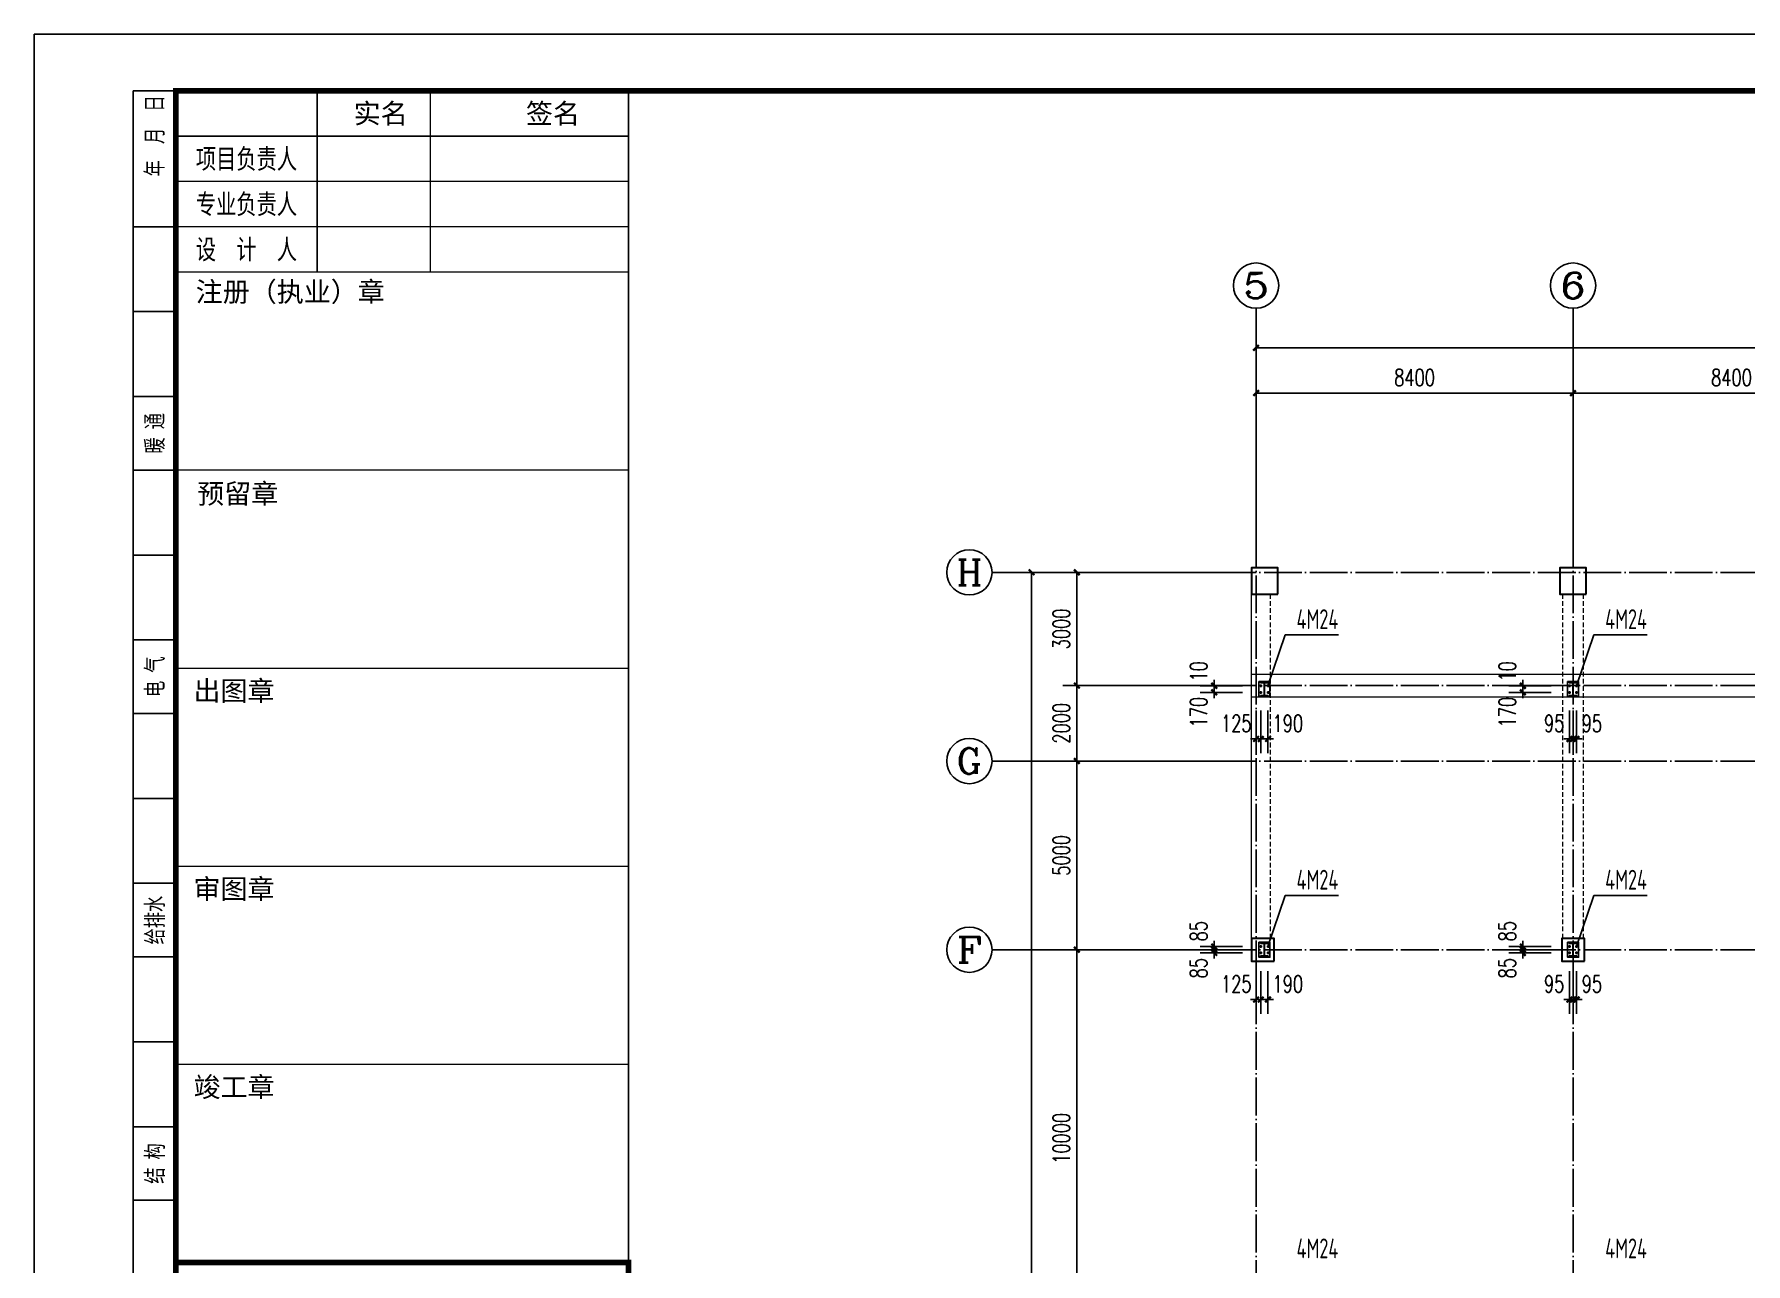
# Model space of a CAD drawing. Extents: x 712773 to 1022356, y -298958 to 209542.
# Drawn here: x 896206 to 941569, y -1239 to 31342 of the extents above; entities that cross this region are included whole.
import ezdxf
from ezdxf.enums import TextEntityAlignment as Align

# ---------------------------------------------------------------- set-up
doc = ezdxf.new("R2010")
doc.units = 0
doc.header["$LTSCALE"] = 500
doc.header["$MEASUREMENT"] = 0
doc.linetypes.add('DOTE', pattern=[2.42, 2, -0.2, 0.02, -0.2])
doc.linetypes.add('HIDDEN', pattern=[0.375, 0.25, -0.125])
doc.layers.get('0').update_dxf_attribs({"linetype": 'CONTINUOUS'})
doc.layers.get('DEFPOINTS').update_dxf_attribs({"linetype": 'CONTINUOUS'})
for name, color, linetype, lineweight in [('0S-柱-线', 50, 'CONTINUOUS', 30), ('0S-梁-不可见', 4, 'HIDDEN', 18), ('0S-梁-线', 5, 'CONTINUOUS', 18), ('10', 7, 'CONTINUOUS', 18)]:
    doc.layers.add(name, color=color, linetype=linetype, lineweight=lineweight)
for name, color, linetype in [('AXIS', 3, 'CONTINUOUS'), ('AXIS_TEXT', 7, 'CONTINUOUS'), ('DIM_LEAD', 3, 'CONTINUOUS'), ('DOTE', 1, 'DOTE'), ('PUB_DIM', 3, 'CONTINUOUS'), ('PUB_TEXT', 7, 'CONTINUOUS'), ('T-TK', 157, 'CONTINUOUS'), ('图层1', 165, 'CONTINUOUS'), ('照明平面标注层', 111, 'CONTINUOUS'), ('钢架', 7, 'CONTINUOUS')]:
    doc.layers.add(name, color=color, linetype=linetype)
doc.styles.add('_TCH_AXIS', font='COMPLEX', dxfattribs={"bigfont": 'GBCBIG'})
doc.styles.add('_TCH_DIM_T3', font='SIMPLEX', dxfattribs={"width": 0.705882, "bigfont": 'GBCBIG'})
doc.styles.add('COMPLEX', font='COMPLEX')
doc.styles.add('TK2-TY', font='', dxfattribs={"width": 0.8})
doc.styles.add('TSSD_Rein', font='tssdeng.shx', dxfattribs={"width": 0.7, "bigfont": 'hztxt.shx'})
doc.styles.add('图框JND-宋体', font='')
doc.styles.get('TK2-TY').set_extended_font_data('NSimSun')
doc.styles.get('图框JND-宋体').set_extended_font_data('SimSun')
doc.dimstyles.new('_TCH_ARCH&&150', dxfattribs={"dimtxt": 446.25, "dimasz": 150, "dimexe": 375, "dimexo": 450, "dimgap": 189.375, "dimtad": 1, "dimdec": 0, "dimzin": 0, "dimdsep": 46, "dimtxsty": '_TCH_DIM_T3', "dimblk": 'ARCHTICK', "dimcen": 0.09, "dimclrt": 7, "dimazin": 2, "dimtfac": 1, "dimtdec": 0, "dimtix": 1, "dimtmove": 2, "dimatfit": 3, "dimfxl": 0, "dimtolj": 1, "dimtzin": 0, "dimarcsym": 0})

# ---------------------------------------------------------------- blocks, each defined once
blk = doc.blocks.new('A1E图框')
at = {"layer": 'T-TK'}
for p, q in [((34800, -84100), (34800, -24700)), ((34800, -24700), (118900, -24700)), ((36550, -49600), (36550, -25700)), ((36550, -25700), (37300, -25700)), ((36550, -28100), (37300, -28100)), ((36550, -29600), (37300, -29600)), ((36550, -31100), (37300, -31100)), ((36550, -32400), (37300, -32400)), ((36550, -33900), (37300, -33900)), ((36550, -35400), (37300, -35400)), ((36550, -36700), (37300, -36700)), ((36550, -36700), (37300, -36700)), ((36550, -38200), (37300, -38200)), ((36550, -39700), (37300, -39700)), ((36550, -41000), (37300, -41000)), ((36550, -41000), (37300, -41000)), ((36550, -42500), (37300, -42500)), ((36550, -44000), (37300, -44000)), ((36550, -45300), (37300, -45300))]:
    blk.add_line(p, q, dxfattribs=at)
at = {"layer": 'T-TK', "const_width": 100}
for points in [[(37300, -83100), (117900, -83100), (117900, -25700), (37300, -25700)], [(45300, -83100), (37300, -83100), (37300, -46400), (45300, -46400)]]:
    blk.add_lwpolyline(points, close=True, dxfattribs=at)
at = {"layer": '图层1', "linetype": 'Continuous'}
for p in [(43800, -25700), (37300, -46400)]:
    blk.add_line(p, (37300, -25700), dxfattribs=at)
at = {"layer": '图层1', "linetype": 'Continuous', "const_width": 25}
for points in [[(39800, -25700), (39800, -28900)], [(41800, -25700), (41800, -28900)], [(45300, -25700), (45300, -46400)], [(45300, -26500), (37300, -26500)], [(45300, -27300), (37300, -27300)], [(45300, -28100), (37300, -28100)], [(45300, -28900), (37300, -28900)], [(45300, -32400), (37300, -32400)], [(45300, -35900), (37300, -35900)], [(45300, -39400), (37300, -39400)], [(45300, -42900), (37300, -42900)], [(43800, -46400), (37300, -46400)]]:
    blk.add_lwpolyline(points, dxfattribs=at)
at = {"layer": 'T-TK', "style": 'TK2-TY', "width": 0.7}
blk.add_text('年  月  日', height=300, rotation=90, dxfattribs=at).set_placement((37073, -27212))
for s, p in [('暖 通', (36926, -31750)), ('电 气', (36927, -36050)), ('给排水', (36929, -40350)), ('结 构', (36929, -44650))]:
    blk.add_text(s, height=300, rotation=90, dxfattribs=at).set_placement(p, align=Align.MIDDLE_CENTER)
at = {"layer": '图层1', "style": '图框JND-宋体'}
for s, p in [('实名', (40921, -26100)), ('签名', (43965, -26100))]:
    blk.add_text(s, height=350, dxfattribs=at).set_placement(p, align=Align.MIDDLE_CENTER)
at = {"layer": '图层1', "style": '图框JND-宋体', "width": 0.75}
for s, p in [('项目负责人', (38550, -26900)), ('专业负责人', (38550, -27700)), ('设  计  人', (38550, -28500))]:
    blk.add_text(s, height=350, dxfattribs=at).set_placement(p, align=Align.MIDDLE_CENTER)
at = {"layer": '图层1', "style": '图框JND-宋体'}
for s, p in [('注册（执业）章', (37653, -29074)), ('预留章', (37679, -32643)), ('出图章', (37614, -36124)), ('审图章', (37614, -39624)), ('竣工章', (37614, -43124))]:
    blk.add_text(s, height=350, dxfattribs=at).set_placement(p, align=Align.TOP_LEFT)
blk = doc.blocks.new('segagvsegrgbes')
for p, q in [((930039, 1009), (930109, 1009)), ((930074, 1044), (930074, 974)), ((930229, 1009), (930299, 1009)), ((930264, 1044), (930264, 974)), ((930039, 839), (930109, 839)), ((930074, 874), (930074, 804)), ((930229, 839), (930299, 839)), ((930264, 874), (930264, 804))]:
    blk.add_line(p, q)
at = {"layer": '10', "color": 1}
for centre in [(930074, 1009), (930264, 1009), (930074, 839), (930264, 839)]:
    blk.add_circle(centre, 13, dxfattribs=at)
blk = doc.blocks.new('sergsbgegberbsegb')
at = {"layer": '0S-梁-不可见'}
for p, q in [((985745, -262753), (985745, -253633)), ((993490, -262753), (993490, -253633)), ((994040, -262753), (994040, -253633)), ((1001890, -262753), (1001890, -253633)), ((1002440, -262753), (1002440, -253633)), ((1010290, -262753), (1010290, -253633)), ((1010840, -262753), (1010840, -253633)), ((1018690, -262753), (1018690, -253633)), ((1019240, -262753), (1019240, -253633)), ((1026785, -262753), (1026785, -253633))]:
    blk.add_line(p, q, dxfattribs=at)
at = {"layer": '0S-梁-线'}
for p, q in [((985245, -262753), (985245, -253633)), ((1027285, -262753), (1027285, -253633)), ((985245, -255753), (1027285, -255753)), ((985245, -256353), (1027285, -256353))]:
    blk.add_line(p, q, dxfattribs=at)
blk = doc.blocks.new('_ArchTick')
at = {"color": 0, "linetype": 'ByBlock', "const_width": 0.4}
blk.add_lwpolyline([(-0.5, -0.5), (0.5, 0.5)], dxfattribs=at)
blk = doc.blocks.new('*D517')
at = {"layer": 'AXIS', "color": 0, "lineweight": -2, "transparency": 16777216}
for p, q in [((927141, 17083), (922266, 17083)), ((922641, -21717), (922641, 17083)), ((927141, -21717), (922266, -21717))]:
    blk.add_line(p, q, dxfattribs=at)
at = {"layer": 'DEFPOINTS', "color": 0, "transparency": 16777216}
for p in [(922641, 17083), (927591, 17083), (927591, -21717)]:
    blk.add_point(p, dxfattribs=at)
at = {"layer": 'AXIS', "color": 0, "lineweight": -2, "transparency": 16777216, "xscale": 150, "yscale": 150, "zscale": 150}
for p, rotation in [((922641, 17083), 90), ((922641, -21717), 270)]:
    blk.add_blockref('_ArchTick', p, dxfattribs=dict(at, rotation=rotation))
at = {"layer": 'AXIS', "color": 7, "transparency": 16777216, "insert": (922229, -2317), "char_height": 446.2, "attachment_point": 5, "rotation": 90, "style": '_TCH_DIM_T3'}
blk.add_mtext('\\A1;38800', dxfattribs=at)
blk = doc.blocks.new('*D521')
at = {"layer": 'AXIS', "color": 0, "lineweight": -2, "transparency": 16777216}
for p, q in [((927141, 7083), (923466, 7083)), ((923841, -2917), (923841, 7083)), ((927141, -2917), (923466, -2917))]:
    blk.add_line(p, q, dxfattribs=at)
at = {"layer": 'DEFPOINTS', "color": 0, "transparency": 16777216}
for p in [(923841, 7083), (927591, 7083), (927591, -2917)]:
    blk.add_point(p, dxfattribs=at)
at = {"layer": 'AXIS', "color": 0, "lineweight": -2, "transparency": 16777216, "xscale": 150, "yscale": 150, "zscale": 150}
for p, rotation in [((923841, 7083), 90), ((923841, -2917), 270)]:
    blk.add_blockref('_ArchTick', p, dxfattribs=dict(at, rotation=rotation))
at = {"layer": 'AXIS', "color": 7, "transparency": 16777216, "insert": (923429, 2083), "char_height": 446.2, "attachment_point": 5, "rotation": 90, "style": '_TCH_DIM_T3'}
blk.add_mtext('\\A1;10000', dxfattribs=at)
blk = doc.blocks.new('*D522')
at = {"layer": 'AXIS', "color": 0, "lineweight": -2, "transparency": 16777216}
for p, q in [((927141, 12083), (923466, 12083)), ((923841, 7083), (923841, 12083)), ((927141, 7083), (923466, 7083))]:
    blk.add_line(p, q, dxfattribs=at)
at = {"layer": 'DEFPOINTS', "color": 0, "transparency": 16777216}
for p in [(923841, 12083), (927591, 12083), (927591, 7083)]:
    blk.add_point(p, dxfattribs=at)
at = {"layer": 'AXIS', "color": 0, "lineweight": -2, "transparency": 16777216, "xscale": 150, "yscale": 150, "zscale": 150}
for p, rotation in [((923841, 12083), 90), ((923841, 7083), 270)]:
    blk.add_blockref('_ArchTick', p, dxfattribs=dict(at, rotation=rotation))
at = {"layer": 'AXIS', "color": 7, "transparency": 16777216, "insert": (923429, 9583), "char_height": 446.2, "attachment_point": 5, "rotation": 90, "style": '_TCH_DIM_T3'}
blk.add_mtext('\\A1;5000', dxfattribs=at)
blk = doc.blocks.new('*D523')
at = {"layer": 'AXIS', "color": 0, "lineweight": -2, "transparency": 16777216}
for p, q in [((927141, 14083), (923466, 14083)), ((923841, 12083), (923841, 14083)), ((927141, 12083), (923466, 12083))]:
    blk.add_line(p, q, dxfattribs=at)
at = {"layer": 'DEFPOINTS', "color": 0, "transparency": 16777216}
for p in [(923841, 14083), (927591, 14083), (927591, 12083)]:
    blk.add_point(p, dxfattribs=at)
at = {"layer": 'AXIS', "color": 0, "lineweight": -2, "transparency": 16777216, "xscale": 150, "yscale": 150, "zscale": 150}
for p, rotation in [((923841, 14083), 90), ((923841, 12083), 270)]:
    blk.add_blockref('_ArchTick', p, dxfattribs=dict(at, rotation=rotation))
at = {"layer": 'AXIS', "color": 7, "transparency": 16777216, "insert": (923429, 13083), "char_height": 446.2, "attachment_point": 5, "rotation": 90, "style": '_TCH_DIM_T3'}
blk.add_mtext('\\A1;2000', dxfattribs=at)
blk = doc.blocks.new('*D524')
at = {"layer": 'AXIS', "color": 0, "lineweight": -2, "transparency": 16777216}
for p, q in [((927141, 17083), (923466, 17083)), ((923841, 14083), (923841, 17083)), ((927141, 14083), (923466, 14083))]:
    blk.add_line(p, q, dxfattribs=at)
at = {"layer": 'DEFPOINTS', "color": 0, "transparency": 16777216}
for p in [(923841, 17083), (927591, 17083), (927591, 14083)]:
    blk.add_point(p, dxfattribs=at)
at = {"layer": 'AXIS', "color": 0, "lineweight": -2, "transparency": 16777216, "xscale": 150, "yscale": 150, "zscale": 150}
for p, rotation in [((923841, 17083), 90), ((923841, 14083), 270)]:
    blk.add_blockref('_ArchTick', p, dxfattribs=dict(at, rotation=rotation))
at = {"layer": 'AXIS', "color": 7, "transparency": 16777216, "insert": (923429, 15583), "char_height": 446.2, "attachment_point": 5, "rotation": 90, "style": '_TCH_DIM_T3'}
blk.add_mtext('\\A1;3000', dxfattribs=at)
blk = doc.blocks.new('*D543')
at = {"layer": 'AXIS', "color": 0, "lineweight": -2, "transparency": 16777216}
for p, q in [((928591, 18533), (928591, 23408)), ((1004191, 18533), (1004191, 23408)), ((928591, 23033), (1004191, 23033))]:
    blk.add_line(p, q, dxfattribs=at)
at = {"layer": 'DEFPOINTS', "color": 0, "transparency": 16777216}
for p in [(1004191, 23033), (928591, 18083), (1004191, 18083)]:
    blk.add_point(p, dxfattribs=at)
at = {"layer": 'AXIS', "color": 0, "lineweight": -2, "transparency": 16777216, "xscale": 150, "yscale": 150, "zscale": 150, "rotation": 180}
blk.add_blockref('_ArchTick', (928591, 23033), dxfattribs=at)
at = {"layer": 'AXIS', "color": 0, "lineweight": -2, "transparency": 16777216, "xscale": 150, "yscale": 150, "zscale": 150}
blk.add_blockref('_ArchTick', (1004191, 23033), dxfattribs=at)
at = {"layer": 'AXIS', "color": 7, "transparency": 16777216, "insert": (966391, 23445), "char_height": 446.2, "attachment_point": 5, "style": '_TCH_DIM_T3'}
blk.add_mtext('\\A1;75600', dxfattribs=at)
blk = doc.blocks.new('*D544')
at = {"layer": 'AXIS', "color": 0, "lineweight": -2, "transparency": 16777216}
for p, q in [((928591, 18533), (928591, 22208)), ((928591, 21833), (936991, 21833)), ((936991, 18533), (936991, 22208))]:
    blk.add_line(p, q, dxfattribs=at)
at = {"layer": 'DEFPOINTS', "color": 0, "transparency": 16777216}
for p in [(936991, 21833), (928591, 18083), (936991, 18083)]:
    blk.add_point(p, dxfattribs=at)
at = {"layer": 'AXIS', "color": 0, "lineweight": -2, "transparency": 16777216, "xscale": 150, "yscale": 150, "zscale": 150, "rotation": 180}
blk.add_blockref('_ArchTick', (928591, 21833), dxfattribs=at)
at = {"layer": 'AXIS', "color": 0, "lineweight": -2, "transparency": 16777216, "xscale": 150, "yscale": 150, "zscale": 150}
blk.add_blockref('_ArchTick', (936991, 21833), dxfattribs=at)
at = {"layer": 'AXIS', "color": 7, "transparency": 16777216, "insert": (932791, 22245), "char_height": 446.2, "attachment_point": 5, "style": '_TCH_DIM_T3'}
blk.add_mtext('\\A1;8400', dxfattribs=at)
blk = doc.blocks.new('*D545')
at = {"layer": 'AXIS', "color": 0, "lineweight": -2, "transparency": 16777216}
for p, q in [((936991, 18533), (936991, 22208)), ((936991, 21833), (945391, 21833)), ((945391, 18533), (945391, 22208))]:
    blk.add_line(p, q, dxfattribs=at)
at = {"layer": 'DEFPOINTS', "color": 0, "transparency": 16777216}
for p in [(945391, 21833), (936991, 18083), (945391, 18083)]:
    blk.add_point(p, dxfattribs=at)
at = {"layer": 'AXIS', "color": 0, "lineweight": -2, "transparency": 16777216, "xscale": 150, "yscale": 150, "zscale": 150, "rotation": 180}
blk.add_blockref('_ArchTick', (936991, 21833), dxfattribs=at)
at = {"layer": 'AXIS', "color": 0, "lineweight": -2, "transparency": 16777216, "xscale": 150, "yscale": 150, "zscale": 150}
blk.add_blockref('_ArchTick', (945391, 21833), dxfattribs=at)
at = {"layer": 'AXIS', "color": 7, "transparency": 16777216, "insert": (941191, 22245), "char_height": 446.2, "attachment_point": 5, "style": '_TCH_DIM_T3'}
blk.add_mtext('\\A1;8400', dxfattribs=at)
blk = doc.blocks.new('*D715')
at = {"layer": 'DEFPOINTS', "color": 0, "transparency": 16777216}
for p in [(928591, 13868), (928716, 13868), (928716, 12668)]:
    blk.add_point(p, dxfattribs=at)
at = {"layer": 'PUB_DIM', "color": 0, "lineweight": -2, "transparency": 16777216}
for p, q in [((928591, 13418), (928591, 12293)), ((928716, 13418), (928716, 12293)), ((928591, 12668), (928441, 12668)), ((928591, 12668), (928716, 12668)), ((928716, 12668), (928866, 12668))]:
    blk.add_line(p, q, dxfattribs=at)
at = {"layer": 'PUB_DIM', "color": 0, "lineweight": -2, "transparency": 16777216, "xscale": 150, "yscale": 150, "zscale": 150}
blk.add_blockref('_ArchTick', (928591, 12668), dxfattribs=at)
at = {"layer": 'PUB_DIM', "color": 0, "lineweight": -2, "transparency": 16777216, "xscale": 150, "yscale": 150, "zscale": 150, "rotation": 180}
blk.add_blockref('_ArchTick', (928716, 12668), dxfattribs=at)
at = {"layer": 'PUB_DIM', "color": 7, "transparency": 16777216, "insert": (928066, 13080), "char_height": 446.2, "attachment_point": 5, "style": '_TCH_DIM_T3'}
blk.add_mtext('\\A1;125', dxfattribs=at)
blk = doc.blocks.new('*D716')
at = {"layer": 'DEFPOINTS', "color": 0, "transparency": 16777216}
for p in [(928716, 13868), (928906, 13868), (928906, 12668)]:
    blk.add_point(p, dxfattribs=at)
at = {"layer": 'PUB_DIM', "color": 0, "lineweight": -2, "transparency": 16777216}
for p, q in [((928716, 13418), (928716, 12293)), ((928906, 13418), (928906, 12293)), ((928716, 12668), (928566, 12668)), ((928716, 12668), (928906, 12668)), ((928906, 12668), (929056, 12668))]:
    blk.add_line(p, q, dxfattribs=at)
at = {"layer": 'PUB_DIM', "color": 0, "lineweight": -2, "transparency": 16777216, "xscale": 150, "yscale": 150, "zscale": 150}
blk.add_blockref('_ArchTick', (928716, 12668), dxfattribs=at)
at = {"layer": 'PUB_DIM', "color": 0, "lineweight": -2, "transparency": 16777216, "xscale": 150, "yscale": 150, "zscale": 150, "rotation": 180}
blk.add_blockref('_ArchTick', (928906, 12668), dxfattribs=at)
at = {"layer": 'PUB_DIM', "color": 7, "transparency": 16777216, "insert": (929431, 13080), "char_height": 446.2, "attachment_point": 5, "style": '_TCH_DIM_T3'}
blk.add_mtext('\\A1;190', dxfattribs=at)
blk = doc.blocks.new('*D717')
at = {"layer": 'DEFPOINTS', "color": 0, "transparency": 16777216}
for p in [(936896, 13868), (936991, 13868), (936991, 12668)]:
    blk.add_point(p, dxfattribs=at)
at = {"layer": 'PUB_DIM', "color": 0, "lineweight": -2, "transparency": 16777216}
for p, q in [((936896, 13418), (936896, 12293)), ((936991, 13418), (936991, 12293)), ((936896, 12668), (936746, 12668)), ((936896, 12668), (936991, 12668)), ((936991, 12668), (937141, 12668))]:
    blk.add_line(p, q, dxfattribs=at)
at = {"layer": 'PUB_DIM', "color": 0, "lineweight": -2, "transparency": 16777216, "xscale": 150, "yscale": 150, "zscale": 150}
blk.add_blockref('_ArchTick', (936896, 12668), dxfattribs=at)
at = {"layer": 'PUB_DIM', "color": 0, "lineweight": -2, "transparency": 16777216, "xscale": 150, "yscale": 150, "zscale": 150, "rotation": 180}
blk.add_blockref('_ArchTick', (936991, 12668), dxfattribs=at)
at = {"layer": 'PUB_DIM', "color": 7, "transparency": 16777216, "insert": (936491, 13080), "char_height": 446.2, "attachment_point": 5, "style": '_TCH_DIM_T3'}
blk.add_mtext('\\A1;95', dxfattribs=at)
blk = doc.blocks.new('*D718')
at = {"layer": 'DEFPOINTS', "color": 0, "transparency": 16777216}
for p in [(936991, 13868), (937086, 13868), (937086, 12668)]:
    blk.add_point(p, dxfattribs=at)
at = {"layer": 'PUB_DIM', "color": 0, "lineweight": -2, "transparency": 16777216}
for p, q in [((936991, 13418), (936991, 12293)), ((937086, 13418), (937086, 12293)), ((936991, 12668), (936841, 12668)), ((936991, 12668), (937086, 12668)), ((937086, 12668), (937236, 12668))]:
    blk.add_line(p, q, dxfattribs=at)
at = {"layer": 'PUB_DIM', "color": 0, "lineweight": -2, "transparency": 16777216, "xscale": 150, "yscale": 150, "zscale": 150}
blk.add_blockref('_ArchTick', (936991, 12668), dxfattribs=at)
at = {"layer": 'PUB_DIM', "color": 0, "lineweight": -2, "transparency": 16777216, "xscale": 150, "yscale": 150, "zscale": 150, "rotation": 180}
blk.add_blockref('_ArchTick', (937086, 12668), dxfattribs=at)
at = {"layer": 'PUB_DIM', "color": 7, "transparency": 16777216, "insert": (937491, 13080), "char_height": 446.2, "attachment_point": 5, "style": '_TCH_DIM_T3'}
blk.add_mtext('\\A1;95', dxfattribs=at)
blk = doc.blocks.new('*D727')
at = {"layer": 'DEFPOINTS', "color": 0, "transparency": 16777216}
for p in [(928591, 6963), (928716, 6963), (928716, 5763)]:
    blk.add_point(p, dxfattribs=at)
at = {"layer": 'PUB_DIM', "color": 0, "lineweight": -2, "transparency": 16777216}
for p, q in [((928591, 6513), (928591, 5388)), ((928716, 6513), (928716, 5388)), ((928591, 5763), (928441, 5763)), ((928591, 5763), (928716, 5763)), ((928716, 5763), (928866, 5763))]:
    blk.add_line(p, q, dxfattribs=at)
at = {"layer": 'PUB_DIM', "color": 0, "lineweight": -2, "transparency": 16777216, "xscale": 150, "yscale": 150, "zscale": 150}
blk.add_blockref('_ArchTick', (928591, 5763), dxfattribs=at)
at = {"layer": 'PUB_DIM', "color": 0, "lineweight": -2, "transparency": 16777216, "xscale": 150, "yscale": 150, "zscale": 150, "rotation": 180}
blk.add_blockref('_ArchTick', (928716, 5763), dxfattribs=at)
at = {"layer": 'PUB_DIM', "color": 7, "transparency": 16777216, "insert": (928066, 6175), "char_height": 446.2, "attachment_point": 5, "style": '_TCH_DIM_T3'}
blk.add_mtext('\\A1;125', dxfattribs=at)
blk = doc.blocks.new('*D728')
at = {"layer": 'DEFPOINTS', "color": 0, "transparency": 16777216}
for p in [(928716, 6963), (928906, 6963), (928906, 5763)]:
    blk.add_point(p, dxfattribs=at)
at = {"layer": 'PUB_DIM', "color": 0, "lineweight": -2, "transparency": 16777216}
for p, q in [((928716, 6513), (928716, 5388)), ((928906, 6513), (928906, 5388)), ((928716, 5763), (928566, 5763)), ((928716, 5763), (928906, 5763)), ((928906, 5763), (929056, 5763))]:
    blk.add_line(p, q, dxfattribs=at)
at = {"layer": 'PUB_DIM', "color": 0, "lineweight": -2, "transparency": 16777216, "xscale": 150, "yscale": 150, "zscale": 150}
blk.add_blockref('_ArchTick', (928716, 5763), dxfattribs=at)
at = {"layer": 'PUB_DIM', "color": 0, "lineweight": -2, "transparency": 16777216, "xscale": 150, "yscale": 150, "zscale": 150, "rotation": 180}
blk.add_blockref('_ArchTick', (928906, 5763), dxfattribs=at)
at = {"layer": 'PUB_DIM', "color": 7, "transparency": 16777216, "insert": (929431, 6175), "char_height": 446.2, "attachment_point": 5, "style": '_TCH_DIM_T3'}
blk.add_mtext('\\A1;190', dxfattribs=at)
blk = doc.blocks.new('*D729')
at = {"layer": 'DEFPOINTS', "color": 0, "transparency": 16777216}
for p in [(927481, 7083), (928681, 7083), (928681, 6998)]:
    blk.add_point(p, dxfattribs=at)
at = {"layer": 'PUB_DIM', "color": 0, "lineweight": -2, "transparency": 16777216}
for p, q in [((928231, 7083), (927106, 7083)), ((928231, 6998), (927106, 6998)), ((927481, 7083), (927481, 7233)), ((927481, 6998), (927481, 7083)), ((927481, 6998), (927481, 6848))]:
    blk.add_line(p, q, dxfattribs=at)
at = {"layer": 'PUB_DIM', "color": 0, "lineweight": -2, "transparency": 16777216, "xscale": 150, "yscale": 150, "zscale": 150}
for p, rotation in [((927481, 7083), 270), ((927481, 6998), 90)]:
    blk.add_blockref('_ArchTick', p, dxfattribs=dict(at, rotation=rotation))
at = {"layer": 'PUB_DIM', "color": 7, "transparency": 16777216, "insert": (927069, 6593), "char_height": 446.2, "attachment_point": 5, "rotation": 90, "style": '_TCH_DIM_T3'}
blk.add_mtext('\\A1;85', dxfattribs=at)
blk = doc.blocks.new('*D730')
at = {"layer": 'DEFPOINTS', "color": 0, "transparency": 16777216}
for p in [(927481, 7168), (928681, 7168), (928681, 7083)]:
    blk.add_point(p, dxfattribs=at)
at = {"layer": 'PUB_DIM', "color": 0, "lineweight": -2, "transparency": 16777216}
for p, q in [((927481, 7168), (927481, 7318)), ((928231, 7168), (927106, 7168)), ((928231, 7083), (927106, 7083)), ((927481, 7083), (927481, 7168)), ((927481, 7083), (927481, 6933))]:
    blk.add_line(p, q, dxfattribs=at)
at = {"layer": 'PUB_DIM', "color": 0, "lineweight": -2, "transparency": 16777216, "xscale": 150, "yscale": 150, "zscale": 150}
for p, rotation in [((927481, 7168), 270), ((927481, 7083), 90)]:
    blk.add_blockref('_ArchTick', p, dxfattribs=dict(at, rotation=rotation))
at = {"layer": 'PUB_DIM', "color": 7, "transparency": 16777216, "insert": (927069, 7573), "char_height": 446.2, "attachment_point": 5, "rotation": 90, "style": '_TCH_DIM_T3'}
blk.add_mtext('\\A1;85', dxfattribs=at)
blk = doc.blocks.new('*D731')
at = {"layer": 'DEFPOINTS', "color": 0, "transparency": 16777216}
for p in [(936896, 6963), (936991, 6963), (936991, 5763)]:
    blk.add_point(p, dxfattribs=at)
at = {"layer": 'PUB_DIM', "color": 0, "lineweight": -2, "transparency": 16777216}
for p, q in [((936896, 6513), (936896, 5388)), ((936991, 6513), (936991, 5388)), ((936896, 5763), (936746, 5763)), ((936896, 5763), (936991, 5763)), ((936991, 5763), (937141, 5763))]:
    blk.add_line(p, q, dxfattribs=at)
at = {"layer": 'PUB_DIM', "color": 0, "lineweight": -2, "transparency": 16777216, "xscale": 150, "yscale": 150, "zscale": 150}
blk.add_blockref('_ArchTick', (936896, 5763), dxfattribs=at)
at = {"layer": 'PUB_DIM', "color": 0, "lineweight": -2, "transparency": 16777216, "xscale": 150, "yscale": 150, "zscale": 150, "rotation": 180}
blk.add_blockref('_ArchTick', (936991, 5763), dxfattribs=at)
at = {"layer": 'PUB_DIM', "color": 7, "transparency": 16777216, "insert": (936491, 6175), "char_height": 446.2, "attachment_point": 5, "style": '_TCH_DIM_T3'}
blk.add_mtext('\\A1;95', dxfattribs=at)
blk = doc.blocks.new('*D732')
at = {"layer": 'DEFPOINTS', "color": 0, "transparency": 16777216}
for p in [(936991, 6963), (937086, 6963), (937086, 5763)]:
    blk.add_point(p, dxfattribs=at)
at = {"layer": 'PUB_DIM', "color": 0, "lineweight": -2, "transparency": 16777216}
for p, q in [((936991, 6513), (936991, 5388)), ((937086, 6513), (937086, 5388)), ((936991, 5763), (936841, 5763)), ((936991, 5763), (937086, 5763)), ((937086, 5763), (937236, 5763))]:
    blk.add_line(p, q, dxfattribs=at)
at = {"layer": 'PUB_DIM', "color": 0, "lineweight": -2, "transparency": 16777216, "xscale": 150, "yscale": 150, "zscale": 150}
blk.add_blockref('_ArchTick', (936991, 5763), dxfattribs=at)
at = {"layer": 'PUB_DIM', "color": 0, "lineweight": -2, "transparency": 16777216, "xscale": 150, "yscale": 150, "zscale": 150, "rotation": 180}
blk.add_blockref('_ArchTick', (937086, 5763), dxfattribs=at)
at = {"layer": 'PUB_DIM', "color": 7, "transparency": 16777216, "insert": (937491, 6175), "char_height": 446.2, "attachment_point": 5, "style": '_TCH_DIM_T3'}
blk.add_mtext('\\A1;95', dxfattribs=at)
blk = doc.blocks.new('*D733')
at = {"layer": 'DEFPOINTS', "color": 0, "transparency": 16777216}
for p in [(935661, 7083), (936861, 7083), (936861, 6998)]:
    blk.add_point(p, dxfattribs=at)
at = {"layer": 'PUB_DIM', "color": 0, "lineweight": -2, "transparency": 16777216}
for p, q in [((936411, 7083), (935286, 7083)), ((936411, 6998), (935286, 6998)), ((935661, 7083), (935661, 7233)), ((935661, 6998), (935661, 7083)), ((935661, 6998), (935661, 6848))]:
    blk.add_line(p, q, dxfattribs=at)
at = {"layer": 'PUB_DIM', "color": 0, "lineweight": -2, "transparency": 16777216, "xscale": 150, "yscale": 150, "zscale": 150}
for p, rotation in [((935661, 7083), 270), ((935661, 6998), 90)]:
    blk.add_blockref('_ArchTick', p, dxfattribs=dict(at, rotation=rotation))
at = {"layer": 'PUB_DIM', "color": 7, "transparency": 16777216, "insert": (935249, 6593), "char_height": 446.2, "attachment_point": 5, "rotation": 90, "style": '_TCH_DIM_T3'}
blk.add_mtext('\\A1;85', dxfattribs=at)
blk = doc.blocks.new('*D734')
at = {"layer": 'DEFPOINTS', "color": 0, "transparency": 16777216}
for p in [(935661, 7168), (936861, 7168), (936861, 7083)]:
    blk.add_point(p, dxfattribs=at)
at = {"layer": 'PUB_DIM', "color": 0, "lineweight": -2, "transparency": 16777216}
for p, q in [((935661, 7168), (935661, 7318)), ((936411, 7168), (935286, 7168)), ((936411, 7083), (935286, 7083)), ((935661, 7083), (935661, 7168)), ((935661, 7083), (935661, 6933))]:
    blk.add_line(p, q, dxfattribs=at)
at = {"layer": 'PUB_DIM', "color": 0, "lineweight": -2, "transparency": 16777216, "xscale": 150, "yscale": 150, "zscale": 150}
for p, rotation in [((935661, 7168), 270), ((935661, 7083), 90)]:
    blk.add_blockref('_ArchTick', p, dxfattribs=dict(at, rotation=rotation))
at = {"layer": 'PUB_DIM', "color": 7, "transparency": 16777216, "insert": (935249, 7573), "char_height": 446.2, "attachment_point": 5, "rotation": 90, "style": '_TCH_DIM_T3'}
blk.add_mtext('\\A1;85', dxfattribs=at)
blk = doc.blocks.new('*D810')
at = {"layer": 'DEFPOINTS', "color": 0, "transparency": 16777216}
for p in [(927481, 14073), (928681, 14073), (928681, 13903)]:
    blk.add_point(p, dxfattribs=at)
at = {"layer": 'PUB_DIM', "color": 0, "lineweight": -2, "transparency": 16777216}
for p, q in [((928231, 14073), (927106, 14073)), ((927481, 14073), (927481, 14223)), ((927481, 13903), (927481, 14073)), ((928231, 13903), (927106, 13903)), ((927481, 13903), (927481, 13753))]:
    blk.add_line(p, q, dxfattribs=at)
at = {"layer": 'PUB_DIM', "color": 0, "lineweight": -2, "transparency": 16777216, "xscale": 150, "yscale": 150, "zscale": 150}
for p, rotation in [((927481, 14073), 270), ((927481, 13903), 90)]:
    blk.add_blockref('_ArchTick', p, dxfattribs=dict(at, rotation=rotation))
at = {"layer": 'PUB_DIM', "color": 7, "transparency": 16777216, "insert": (927069, 13378), "char_height": 446.2, "attachment_point": 5, "rotation": 90, "style": '_TCH_DIM_T3'}
blk.add_mtext('\\A1;170', dxfattribs=at)
blk = doc.blocks.new('*D811')
at = {"layer": 'DEFPOINTS', "color": 0, "transparency": 16777216}
for p in [(927481, 14083), (928681, 14083), (928681, 14073)]:
    blk.add_point(p, dxfattribs=at)
at = {"layer": 'PUB_DIM', "color": 0, "lineweight": -2, "transparency": 16777216}
for p, q in [((928231, 14083), (927106, 14083)), ((928231, 14073), (927106, 14073)), ((927481, 14083), (927481, 14233)), ((927481, 14073), (927481, 14083)), ((927481, 14073), (927481, 13923))]:
    blk.add_line(p, q, dxfattribs=at)
at = {"layer": 'PUB_DIM', "color": 0, "lineweight": -2, "transparency": 16777216, "xscale": 150, "yscale": 150, "zscale": 150}
for p, rotation in [((927481, 14083), 270), ((927481, 14073), 90)]:
    blk.add_blockref('_ArchTick', p, dxfattribs=dict(at, rotation=rotation))
at = {"layer": 'PUB_DIM', "color": 7, "transparency": 16777216, "insert": (927069, 14458), "char_height": 446.2, "attachment_point": 5, "rotation": 90, "style": '_TCH_DIM_T3'}
blk.add_mtext('\\A1;10', dxfattribs=at)
blk = doc.blocks.new('*D812')
at = {"layer": 'DEFPOINTS', "color": 0, "transparency": 16777216}
for p in [(935661, 14073), (936861, 14073), (936861, 13903)]:
    blk.add_point(p, dxfattribs=at)
at = {"layer": 'PUB_DIM', "color": 0, "lineweight": -2, "transparency": 16777216}
for p, q in [((936411, 14073), (935286, 14073)), ((935661, 14073), (935661, 14223)), ((935661, 13903), (935661, 14073)), ((936411, 13903), (935286, 13903)), ((935661, 13903), (935661, 13753))]:
    blk.add_line(p, q, dxfattribs=at)
at = {"layer": 'PUB_DIM', "color": 0, "lineweight": -2, "transparency": 16777216, "xscale": 150, "yscale": 150, "zscale": 150}
for p, rotation in [((935661, 14073), 270), ((935661, 13903), 90)]:
    blk.add_blockref('_ArchTick', p, dxfattribs=dict(at, rotation=rotation))
at = {"layer": 'PUB_DIM', "color": 7, "transparency": 16777216, "insert": (935249, 13378), "char_height": 446.2, "attachment_point": 5, "rotation": 90, "style": '_TCH_DIM_T3'}
blk.add_mtext('\\A1;170', dxfattribs=at)
blk = doc.blocks.new('*D813')
at = {"layer": 'DEFPOINTS', "color": 0, "transparency": 16777216}
for p in [(935661, 14083), (936861, 14083), (936861, 14073)]:
    blk.add_point(p, dxfattribs=at)
at = {"layer": 'PUB_DIM', "color": 0, "lineweight": -2, "transparency": 16777216}
for p, q in [((936411, 14083), (935286, 14083)), ((936411, 14073), (935286, 14073)), ((935661, 14083), (935661, 14233)), ((935661, 14073), (935661, 14083)), ((935661, 14073), (935661, 13923))]:
    blk.add_line(p, q, dxfattribs=at)
at = {"layer": 'PUB_DIM', "color": 0, "lineweight": -2, "transparency": 16777216, "xscale": 150, "yscale": 150, "zscale": 150}
for p, rotation in [((935661, 14083), 270), ((935661, 14073), 90)]:
    blk.add_blockref('_ArchTick', p, dxfattribs=dict(at, rotation=rotation))
at = {"layer": 'PUB_DIM', "color": 7, "transparency": 16777216, "insert": (935249, 14458), "char_height": 446.2, "attachment_point": 5, "rotation": 90, "style": '_TCH_DIM_T3'}
blk.add_mtext('\\A1;10', dxfattribs=at)
blk = doc.blocks.new('_AXISO')
blk.add_circle((0, 0), 0.5)
at = {"layer": 'AXIS_TEXT', "style": 'COMPLEX', "width": 1.302083}
blk.add_attdef('A', text='', height=0.56, dxfattribs=at).set_placement((-0.25, -0.28), (0.25, -0.28), align=Align.FIT)

msp = doc.modelspace()

# ---------------------------------------------------------------- linework, layer by layer
at = {"layer": '0S-柱-线'}
for points in [[(929171.1, 16503), (929171.1, 17203), (928471.1, 17203), (928471.1, 16503)], [(937341.1, 16503), (937341.1, 17203), (936641.1, 17203), (936641.1, 16503)], [(929071.1, 6783), (929071.1, 7383), (928471.1, 7383), (928471.1, 6783)], [(937291.1, 6783), (937291.1, 7383), (936691.1, 7383), (936691.1, 6783)]]:
    msp.add_lwpolyline(points, close=True, dxfattribs=at)
at = {"layer": 'AXIS'}
for p, q in [((928591.1, 18083), (928591.1, 24083)), ((936991.1, 18083), (936991.1, 24083)), ((927591.1, 17083), (921591.1, 17083)), ((927591.1, 12083), (921591.1, 12083)), ((927591.1, 7083), (921591.1, 7083))]:
    msp.add_line(p, q, dxfattribs=at)
at = {"layer": 'DIM_LEAD'}
for p, q in [((928906.1, 14073), (929363.9, 15423.4)), ((929363.9, 15423.4), (930779.1, 15423.4)), ((937086.1, 14073), (937543.9, 15423.4)), ((937543.9, 15423.4), (938959.1, 15423.4)), ((928906.1, 7168), (929363.9, 8518.4)), ((929363.9, 8518.4), (930779.1, 8518.4)), ((937086.1, 7168), (937543.9, 8518.4)), ((937543.9, 8518.4), (938959.1, 8518.4))]:
    msp.add_line(p, q, dxfattribs=at)
at = {"layer": 'DOTE'}
for p, q in [((928591.1, -22717), (928591.1, 18083)), ((936991.1, -22717), (936991.1, 18083)), ((927591.1, 17083), (1005191.1, 17083)), ((927591.1, 14083), (1005191.1, 14083)), ((927591.1, 12083), (1005191.1, 12083)), ((927591.1, 7083), (1005191.1, 7083))]:
    msp.add_line(p, q, dxfattribs=at)
at = {"layer": '钢架', "color": 4}
for p, q in [((928711.1, 14163), (928911.1, 14163)), ((928711.1, 14153), (928711.1, 14163)), ((928711.1, 14153), (928911.1, 14153)), ((928808.1, 14153), (928808.1, 13823)), ((928814.1, 14153), (928814.1, 13823)), ((928911.1, 14163), (928911.1, 14153)), ((936891.1, 14163), (937091.1, 14163)), ((936891.1, 14153), (936891.1, 14163)), ((936891.1, 14153), (937091.1, 14153)), ((936988.1, 14153), (936988.1, 13823)), ((936994.1, 14153), (936994.1, 13823)), ((937091.1, 14163), (937091.1, 14153)), ((928911.1, 13823), (928711.1, 13823)), ((928711.1, 13813), (928711.1, 13823)), ((928911.1, 13813), (928711.1, 13813)), ((928911.1, 13823), (928911.1, 13813)), ((937091.1, 13823), (936891.1, 13823)), ((936891.1, 13813), (936891.1, 13823)), ((937091.1, 13813), (936891.1, 13813)), ((937091.1, 13823), (937091.1, 13813)), ((928711.1, 7258), (928911.1, 7258)), ((928711.1, 7248), (928711.1, 7258)), ((928711.1, 7248), (928911.1, 7248)), ((928911.1, 6918), (928711.1, 6918)), ((928711.1, 6908), (928711.1, 6918)), ((928911.1, 6908), (928711.1, 6908)), ((928808.1, 7248), (928808.1, 6918)), ((928814.1, 7248), (928814.1, 6918)), ((928911.1, 7258), (928911.1, 7248)), ((928911.1, 6918), (928911.1, 6908)), ((936891.1, 7258), (937091.1, 7258)), ((936891.1, 7248), (936891.1, 7258)), ((936891.1, 7248), (937091.1, 7248)), ((937091.1, 6918), (936891.1, 6918)), ((936891.1, 6908), (936891.1, 6918)), ((937091.1, 6908), (936891.1, 6908)), ((936988.1, 7248), (936988.1, 6918)), ((936994.1, 7248), (936994.1, 6918)), ((937091.1, 7258), (937091.1, 7248)), ((937091.1, 6918), (937091.1, 6908))]:
    msp.add_line(p, q, dxfattribs=at)
at = {"layer": '钢架'}
for points in [[(928666.1, 14188), (928956.1, 14188), (928956.1, 13788), (928666.1, 13788)], [(936846.1, 14188), (937136.1, 14188), (937136.1, 13788), (936846.1, 13788)], [(928666.1, 7283), (928956.1, 7283), (928956.1, 6883), (928666.1, 6883)], [(936846.1, 7283), (937136.1, 7283), (937136.1, 6883), (936846.1, 6883)]]:
    msp.add_lwpolyline(points, close=True, dxfattribs=at)

# ---------------------------------------------------------------- block references
msp.add_blockref('sergsbgegberbsegb', (-56773.5, 270136.3))
at = {"layer": 'AXIS'}
ref = msp.add_blockref('_AXISO', (928591.1, 24683), dxfattribs=dict(at, xscale=1200, yscale=1200, zscale=1200))
ref.add_attrib('A', '5', dxfattribs={"layer": 'AXIS_TEXT', "height": 678.8, "style": '_TCH_AXIS', "width": 1.875}).set_placement((928251.7, 24343.6), (928930.5, 24343.6), align=Align.FIT)
ref = msp.add_blockref('_AXISO', (936991.1, 24683), dxfattribs=dict(at, xscale=1200, yscale=1200, zscale=1200))
ref.add_attrib('A', '6', dxfattribs={"layer": 'AXIS_TEXT', "height": 678.8, "style": '_TCH_AXIS', "width": 1.875}).set_placement((936651.7, 24343.6), (937330.5, 24343.6), align=Align.FIT)
ref = msp.add_blockref('_AXISO', (920991.1, 17083), dxfattribs=dict(at, xscale=1200, yscale=1200, zscale=1200))
ref.add_attrib('A', 'H', dxfattribs={"layer": 'AXIS_TEXT', "height": 678.8, "style": '_TCH_AXIS', "width": 1.3125}).set_placement((920651.7, 16743.6), (921330.5, 16743.6), align=Align.FIT)
ref = msp.add_blockref('_AXISO', (920991.1, 12083), dxfattribs=dict(at, xscale=1200, yscale=1200, zscale=1200))
ref.add_attrib('A', 'G', dxfattribs={"layer": 'AXIS_TEXT', "height": 678.8, "style": '_TCH_AXIS', "width": 1.458333}).set_placement((920651.7, 11743.6), (921330.5, 11743.6), align=Align.FIT)
ref = msp.add_blockref('_AXISO', (920991.1, 7083), dxfattribs=dict(at, xscale=1200, yscale=1200, zscale=1200))
ref.add_attrib('A', 'F', dxfattribs={"layer": 'AXIS_TEXT', "height": 678.8, "style": '_TCH_AXIS', "width": 1.640625}).set_placement((920651.7, 6743.6), (921330.5, 6743.6), align=Align.FIT)
at = {"layer": '照明平面标注层', "xscale": 1.5, "yscale": 1.5, "zscale": 1.5}
msp.add_blockref('A1E图框', (844005.8, 68392.5), dxfattribs=at)
at = {"layer": '钢架'}
for p in [(-1357.6, 13063.8), (6822.4, 13063.8), (-1357.6, 6158.8), (6822.4, 6158.8)]:
    msp.add_blockref('segagvsegrgbes', p, dxfattribs=at)

# ---------------------------------------------------------------- texts
at = {"layer": 'PUB_TEXT', "style": 'TSSD_Rein', "width": 0.7}
for p in [(929662.5, 15580.9), (937842.5, 15580.9), (929662.5, 8675.9), (937842.5, 8675.9), (929662.5, -1094.1), (937842.5, -1094.1)]:
    msp.add_text('4M24', height=525, dxfattribs=at).set_placement(p)

# ---------------------------------------------------------------- dimensions: what is measured, and where the dimension line sits
at = {"layer": 'AXIS'}
for p1, p2, distance, picture, middle in [((928591.1, 18083), (1004191.1, 18083), 4950, '*D543', (966391.1, 23445.5)), ((928591.1, 18083), (936991.1, 18083), 3750, '*D544', (932791.1, 22245.5)), ((936991.1, 18083), (945391.1, 18083), 3750, '*D545', (941191.1, 22245.5)), ((927591.1, -21717), (927591.1, 17083), 4950, '*D517', (922228.6, -2317)), ((927591.1, 14083), (927591.1, 17083), 3750, '*D524', (923428.6, 15583)), ((927591.1, 12083), (927591.1, 14083), 3750, '*D523', (923428.6, 13083)), ((927591.1, 7083), (927591.1, 12083), 3750, '*D522', (923428.6, 9583)), ((927591.1, -2917), (927591.1, 7083), 3750, '*D521', (923428.6, 2083))]:
    dim = msp.add_aligned_dim(p1=p1, p2=p2, distance=distance, dimstyle='_TCH_ARCH&&150', dxfattribs=at)
    dim.commit()
    dim.dimension.update_dxf_attribs({"geometry": picture, "text_midpoint": middle})
at = {"layer": 'PUB_DIM'}
for base, p1, p2, angle, picture, middle in [((927481.1, 14083), (928681.1, 14073), (928681.1, 14083), 90, '*D811', (927068.6, 14458)), ((935661.1, 14083), (936861.1, 14073), (936861.1, 14083), 90, '*D813', (935248.6, 14458)), ((927481.1, 14073), (928681.1, 13903), (928681.1, 14073), 90, '*D810', (927068.6, 13378)), ((935661.1, 14073), (936861.1, 13903), (936861.1, 14073), 90, '*D812', (935248.6, 13378)), ((928716.1, 12668), (928591.1, 13868), (928716.1, 13868), 0, '*D715', (928066.1, 13080.5)), ((928906.1, 12668), (928716.1, 13868), (928906.1, 13868), 0, '*D716', (929431.1, 13080.5)), ((936991.1, 12668), (936896.1, 13868), (936991.1, 13868), 0, '*D717', (936491.1, 13080.5)), ((937086.1, 12668), (936991.1, 13868), (937086.1, 13868), 0, '*D718', (937491.1, 13080.5)), ((927481.1, 7168), (928681.1, 7083), (928681.1, 7168), 90, '*D730', (927068.6, 7573)), ((935661.1, 7168), (936861.1, 7083), (936861.1, 7168), 90, '*D734', (935248.6, 7573)), ((927481.1, 7083), (928681.1, 6998), (928681.1, 7083), 90, '*D729', (927068.6, 6593)), ((928716.1, 5763), (928591.1, 6963), (928716.1, 6963), 0, '*D727', (928066.1, 6175.5)), ((928906.1, 5763), (928716.1, 6963), (928906.1, 6963), 0, '*D728', (929431.1, 6175.5)), ((935661.1, 7083), (936861.1, 6998), (936861.1, 7083), 90, '*D733', (935248.6, 6593)), ((936991.1, 5763), (936896.1, 6963), (936991.1, 6963), 0, '*D731', (936491.1, 6175.5)), ((937086.1, 5763), (936991.1, 6963), (937086.1, 6963), 0, '*D732', (937491.1, 6175.5))]:
    dim = msp.add_linear_dim(base=base, p1=p1, p2=p2, angle=angle, dimstyle='_TCH_ARCH&&150', dxfattribs=at)
    dim.commit()
    dim.dimension.update_dxf_attribs({"geometry": picture, "text_midpoint": middle, "dimtype": 129})

doc.saveas('drawing.dxf')
